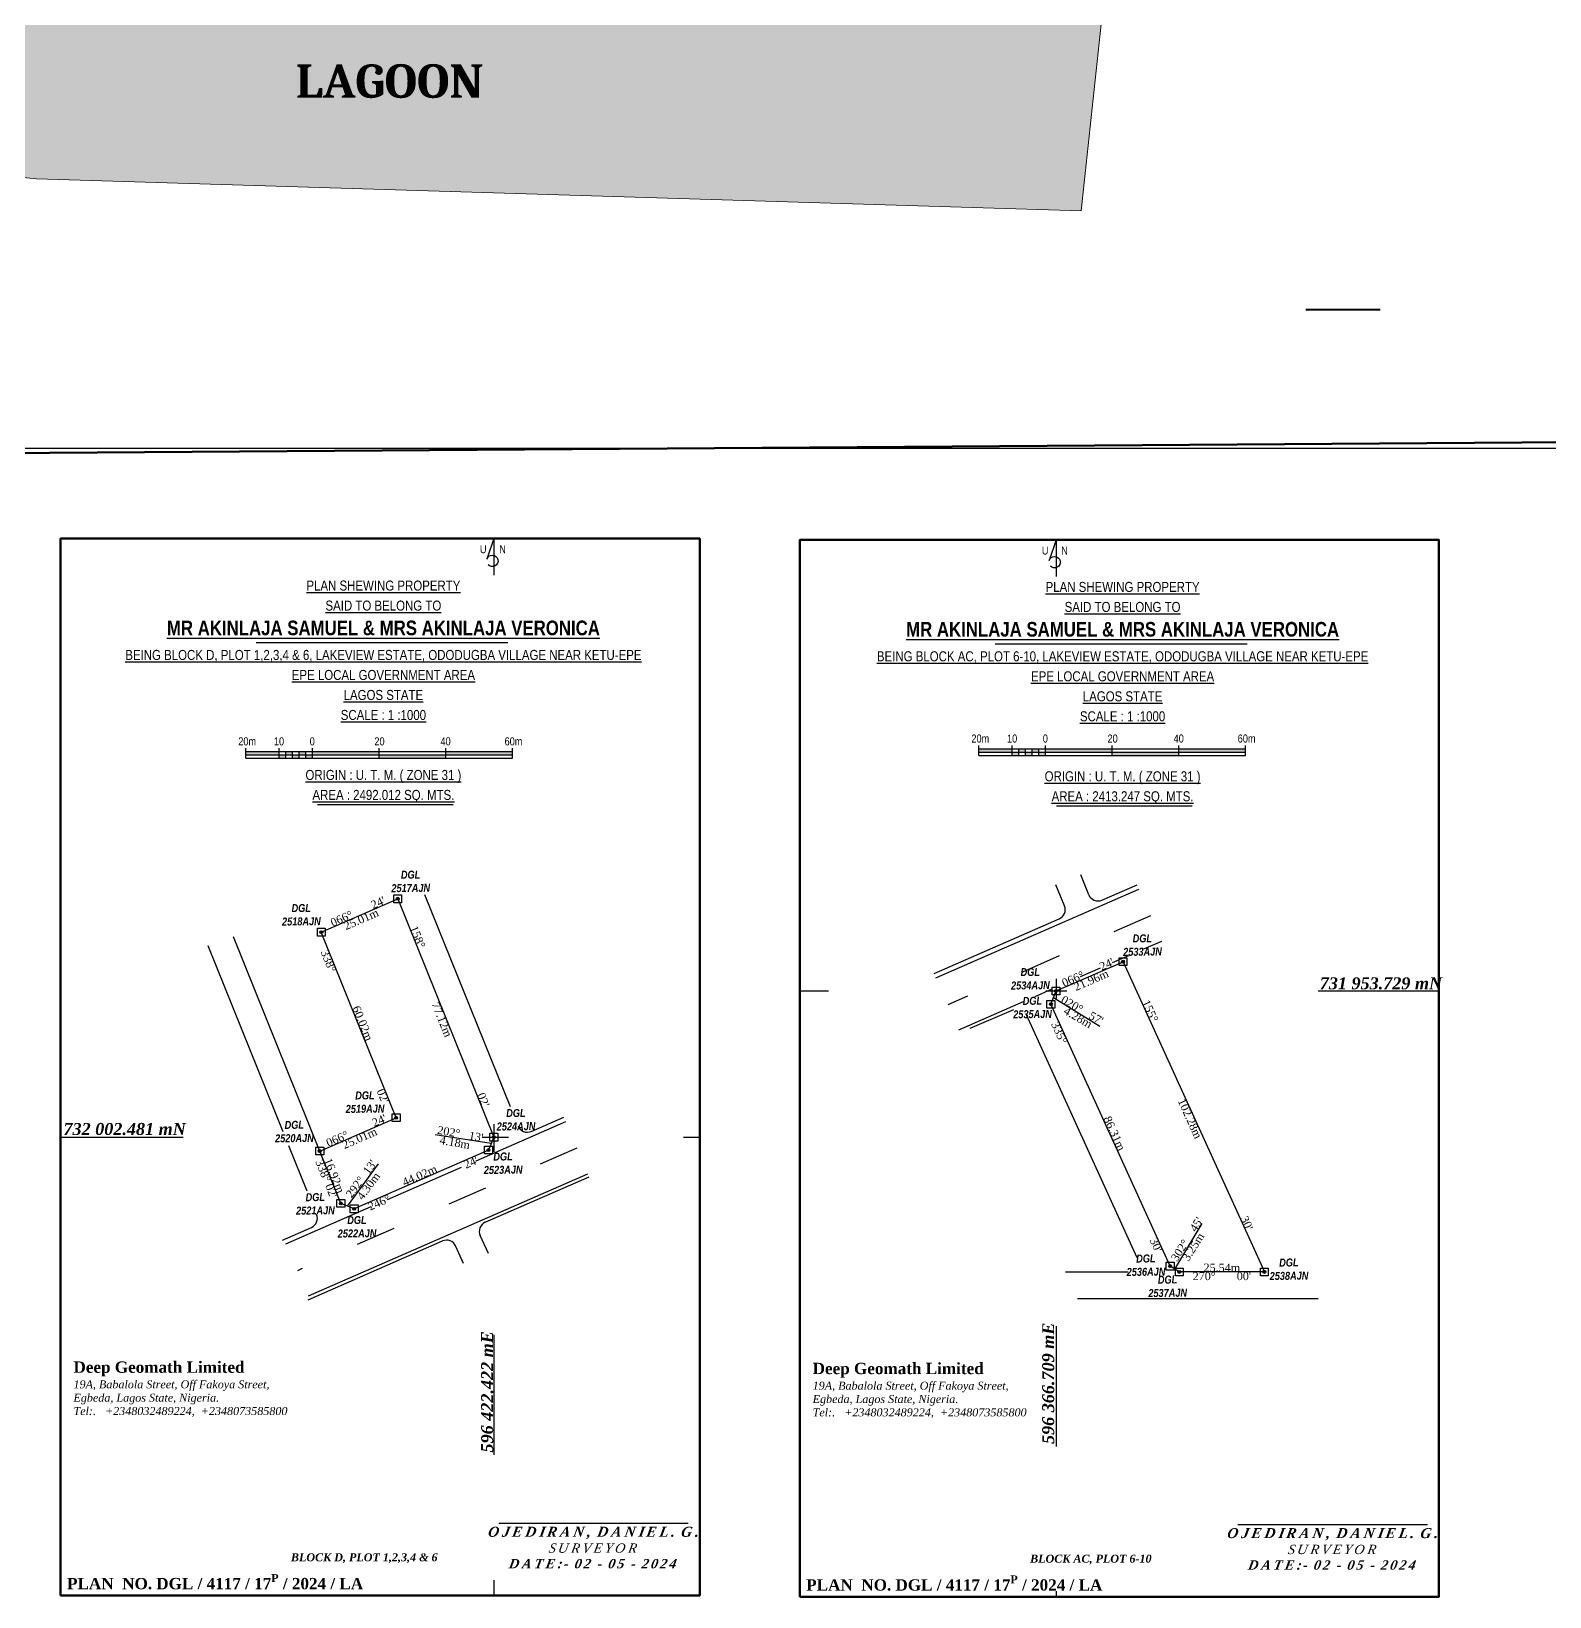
# Model space of a CAD drawing. Header units: metres. Extents: x 527079 to 600981, y 729644 to 782828.
# Drawn here: x 597811.1 to 598266.7, y 730972.2 to 731441.8 of the extents above; entities that cross this region are included whole.
import ezdxf

# ---------------------------------------------------------------- set-up
doc = ezdxf.new("R2010")
doc.units = ezdxf.units.M
doc.header["$MEASUREMENT"] = 0
doc.linetypes.add('ACAD_ISO03W100', pattern=[30, 12, -18])
doc.layers.add('adjusted', color=7, linetype='Continuous')
doc.layers.add('GRID&TITLE', color=7, linetype='Continuous')
doc.layers.add('LAGOON', color=173, linetype='Continuous', lineweight=9, true_color=0x4065eb)
doc.styles.add('style2', font='')
doc.styles.get('style2').set_extended_font_data('Arial Black')

msp = doc.modelspace()

# ---------------------------------------------------------------- hatches: boundary and pattern name
h = msp.add_hatch()
h.set_pattern_fill('ANSI36', color=150, scale=20)
h.set_pattern_definition([(45, (1574.3747, -28.5507), (1.325825215, 4.8613591207), [6.25, -1.25, 0, -1.25])])
h.paths.add_polyline_path([(597625.85895, 731526.14871), (597496.34861, 731502.32708), (597519.73138, 731427.01068), (597812.66413, 731397.60919), (598126.07231, 731387.98487), (598132.40821, 731446.76447), (598033.98302, 731489.09788), (597748.76161, 731531.4313)])
h.paths.add_polyline_path([(597972.19601, 731482.57462), (598033.38649, 731482.57462), (598033.38649, 731467.57462), (597972.19601, 731467.57462)], flags=24)
h.paths.add_polyline_path([(597887.92361, 731434.39964), (597949.11409, 731434.39964), (597949.11409, 731419.39964), (597887.92361, 731419.39964)], flags=24)
h.paths.add_polyline_path([(597731.21952, 731439.2118), (597792.41, 731439.2118), (597792.41, 731424.2118), (597731.21952, 731424.2118)], flags=24)
h.paths.add_polyline_path([(597781.65877, 731499.28857), (597842.84924, 731499.28857), (597842.84924, 731484.28857), (597781.65877, 731484.28857)], flags=24)
h.paths.add_polyline_path([(597587.48531, 731488.38817), (597648.67579, 731488.38817), (597648.67579, 731473.38817), (597587.48531, 731473.38817)], flags=24)
h.paths.add_polyline_path([(597945.02, 731539.47925), (598009.45046, 731527.82391), (598003.81351, 731496.66299), (597939.38305, 731508.31834)], flags=9)
h.paths.add_polyline_path([(597549.32399, 731550.46204), (597614.57225, 731555.92062), (597617.21222, 731524.36419), (597551.96396, 731518.90561)], flags=9)
h = msp.add_hatch(color=0)
h.paths.add_polyline_path([(597885.40966, 731225.74092), (597875.40966, 731225.74092), (597875.40966, 731224.74092), (597885.40966, 731224.74092)])
h.paths.add_polyline_path([(597915.40966, 731225.74092), (597895.40966, 731225.74092), (597895.40966, 731224.74092), (597915.40966, 731224.74092)])
h.paths.add_polyline_path([(597955.40966, 731225.74092), (597935.40966, 731225.74092), (597935.40966, 731224.74092), (597955.40966, 731224.74092)])
h = msp.add_hatch(color=0)
h.paths.add_polyline_path([(597893.40966, 731224.74092), (597893.40966, 731223.74092), (597895.40966, 731223.74092), (597895.40966, 731224.74092)])
h.paths.add_polyline_path([(597891.40966, 731225.74092), (597891.40966, 731224.74092), (597893.40966, 731224.74092), (597893.40966, 731225.74092)])
h.paths.add_polyline_path([(597891.40966, 731223.74092), (597891.40966, 731224.74092), (597889.40966, 731224.74092), (597889.40966, 731223.74092)])
h.paths.add_polyline_path([(597887.40966, 731225.74092), (597887.40966, 731224.74092), (597889.40966, 731224.74092), (597889.40966, 731225.74092)])
h.paths.add_polyline_path([(597885.40966, 731224.74092), (597885.40966, 731223.74092), (597887.40966, 731223.74092), (597887.40966, 731224.74092)])
for points in [[(597935.40966, 731224.74092), (597915.40966, 731224.74092), (597915.40966, 731223.74092), (597935.40966, 731223.74092)], [(598155.38201, 731225.58337), (598135.38201, 731225.58337), (598135.38201, 731224.58337), (598155.38201, 731224.58337)], [(597921.43489, 731181.60565, 1), (597920.57487, 731181.60565, 1)], [(597898.51609, 731171.59365, 1), (597897.65606, 731171.59365, 1)], [(598139.07324, 731162.72599, 1), (598138.21321, 731162.72599, 1)], [(598118.95352, 731153.93676, 1), (598118.0935, 731153.93676, 1)], [(598117.42448, 731149.94379, 1), (598116.56446, 731149.94379, 1)], [(597920.96166, 731115.9237, 1), (597920.10164, 731115.9237, 1)], [(597950.27215, 731110.08292, 1), (597949.41212, 731110.08292, 1)], [(597898.04286, 731105.9117, 1), (597897.18283, 731105.9117, 1)], [(597948.69074, 731106.21197, 1), (597947.83071, 731106.21197, 1)], [(597904.37033, 731090.21816, 1), (597903.51031, 731090.21816, 1)], [(597908.35364, 731088.59085, 1), (597907.49361, 731088.59085, 1)], [(598153.20856, 731071.40502, 1), (598152.34853, 731071.40502, 1)], [(598155.93855, 731069.64887, 1), (598155.07852, 731069.64887, 1)], [(598181.48133, 731069.64887, 1), (598180.6213, 731069.64887, 1)]]:
    msp.add_hatch(color=0).paths.add_polyline_path(points)
h = msp.add_hatch(color=0)
h.paths.add_polyline_path([(598105.38201, 731226.58337), (598095.38201, 731226.58337), (598095.38201, 731225.58337), (598105.38201, 731225.58337)])
h.paths.add_polyline_path([(598135.38201, 731226.58337), (598115.38201, 731226.58337), (598115.38201, 731225.58337), (598135.38201, 731225.58337)])
h.paths.add_polyline_path([(598175.38201, 731226.58337), (598155.38201, 731226.58337), (598155.38201, 731225.58337), (598175.38201, 731225.58337)])
h = msp.add_hatch(color=0)
h.paths.add_polyline_path([(598113.38201, 731225.58337), (598113.38201, 731224.58337), (598115.38201, 731224.58337), (598115.38201, 731225.58337)])
h.paths.add_polyline_path([(598111.38201, 731226.58337), (598111.38201, 731225.58337), (598113.38201, 731225.58337), (598113.38201, 731226.58337)])
h.paths.add_polyline_path([(598111.38201, 731224.58337), (598111.38201, 731225.58337), (598109.38201, 731225.58337), (598109.38201, 731224.58337)])
h.paths.add_polyline_path([(598107.38201, 731226.58337), (598107.38201, 731225.58337), (598109.38201, 731225.58337), (598109.38201, 731226.58337)])
h.paths.add_polyline_path([(598105.38201, 731225.58337), (598105.38201, 731224.58337), (598107.38201, 731224.58337), (598107.38201, 731225.58337)])

# ---------------------------------------------------------------- linework, layer by layer
at = {"color": 1, "lineweight": 40}
msp.add_line((598193.47791, 731358.39163), (598215.74676, 731358.39163), dxfattribs=at)
at = {"color": 0}
for p, q in [((597875.40966, 731223.74092), (597875.40966, 731226.74092)), ((597875.40966, 731223.74092), (597875.40966, 731226.74092)), ((597885.40966, 731223.74092), (597885.40966, 731226.74092)), ((597885.40966, 731223.74092), (597885.40966, 731226.74092)), ((597887.40966, 731223.74092), (597887.40966, 731225.74092)), ((597889.40966, 731223.74092), (597889.40966, 731225.74092)), ((597891.40966, 731223.74092), (597891.40966, 731225.74092)), ((597893.40966, 731223.74092), (597893.40966, 731225.74092)), ((597895.40966, 731223.74092), (597895.40966, 731226.74092)), ((597915.40966, 731223.74092), (597915.40966, 731226.74092)), ((597915.40966, 731224.74092), (597935.40966, 731224.74092)), ((597935.40966, 731223.74092), (597935.40966, 731226.74092)), ((597955.40966, 731223.74092), (597955.40966, 731226.74092)), ((598095.38201, 731224.58337), (598095.38201, 731227.58337)), ((598095.38201, 731224.58337), (598095.38201, 731227.58337)), ((598105.38201, 731224.58337), (598105.38201, 731227.58337)), ((598105.38201, 731224.58337), (598105.38201, 731227.58337)), ((598107.38201, 731224.58337), (598107.38201, 731226.58337)), ((598109.38201, 731224.58337), (598109.38201, 731226.58337)), ((598111.38201, 731224.58337), (598111.38201, 731226.58337)), ((598113.38201, 731224.58337), (598113.38201, 731226.58337)), ((598115.38201, 731224.58337), (598115.38201, 731227.58337)), ((598135.38201, 731224.58337), (598135.38201, 731227.58337)), ((598135.38201, 731225.58337), (598155.38201, 731225.58337)), ((598155.38201, 731224.58337), (598155.38201, 731227.58337)), ((598175.38201, 731224.58337), (598175.38201, 731227.58337)), ((598128.33472, 731182.82342), (598125.94131, 731188.7596)), ((597954.81443, 731119.14436), (597929.15854, 731182.7766)), ((598082.51331, 731157.8484), (598143.41841, 731184.45458)), ((598121.06491, 731179.46034), (598118.50738, 731185.80357)), ((598132.31803, 731181.19611), (598142.83381, 731185.78989)), ((598081.92531, 731159.18222), (598119.4835, 731175.58939)), ((597903.94032, 731090.21816), (597871.69784, 731170.18661)), ((598144.87276, 731166.53859), (598150.2363, 731168.88164)), ((597886.66196, 731111.67848), (597864.16229, 731167.48261)), ((598135.49213, 731162.4407), (598140.38296, 731164.57724)), ((598125.85814, 731158.23212), (598131.91577, 731160.87838)), ((598112.2987, 731152.30873), (598117.1698, 731154.43665)), ((598089.37083, 731142.29277), (598108.80101, 731150.78078)), ((598105.7558, 731148.24592), (598092.69437, 731142.65339)), ((598142.85385, 731073.89272), (598109.66662, 731146.73194)), ((597961.09526, 731111.81869), (597970.87226, 731116.08974)), ((597944.53306, 731102.99286), (597971.43874, 731114.74652)), ((597893.84008, 731093.87517), (597888.35592, 731107.47709)), ((597894.23264, 731062.46799), (597978.04533, 731099.08127)), ((597917.94573, 731091.37828), (597940.15821, 731101.08173)), ((597947.2855, 731084.55269), (597978.43395, 731098.15978)), ((597887.41058, 731078.03911), (597913.05848, 731089.2433)), ((597886.4646, 731079.21655), (597895.0891, 731082.98413)), ((597894.12911, 731061.3315), (597934.45464, 731078.94757)), ((597948.2168, 731075.15974), (597945.75646, 731080.55971)), ((597940.78983, 731072.16545), (597938.38558, 731077.44229)), ((598121.39508, 731069.64887), (598140.12386, 731069.64887)), ((598124.92179, 731061.64887), (598197.18316, 731061.64887)), ((597951.33198, 730994.26284), (598008.16992, 730994.26284)), ((598173.11917, 730993.86), (598229.95711, 730993.86))]:
    msp.add_line(p, q, dxfattribs=at)
at = {"color": 0, "linetype": 'ACAD_ISO03W100'}
for p, q in [((598146.90304, 731176.49523), (598086.05801, 731149.80759)), ((597974.78243, 731106.81812), (597890.91791, 731070.03375))]:
    msp.add_line(p, q, dxfattribs=at)
at = {"lineweight": 70}
msp.add_lwpolyline([(597388.95501, 732242.45251), (598600.37502, 732242.45251), (598600.37502, 731320.90857), (597388.95501, 731312.40524)], close=True, dxfattribs=at)
msp.add_lwpolyline([(597420.42537, 732230.99953), (598319.81918, 732230.99953), (598319.81918, 731316.65691), (597420.42537, 731316.65691)], close=True)
at = {"color": 0}
for points in [[(597949.84214, 731289.62917), (597947.7522, 731283.45746, -3.816456624), (597948.14065, 731281.81671)], [(598118.52351, 731289.22633), (598116.43357, 731283.05462, -3.816456624), (598116.82202, 731281.41387)]]:
    msp.add_lwpolyline(points, format="xyb", dxfattribs=at)
for points in [[(597949.84214, 731289.62917), (597949.84214, 731278.65553)], [(598118.52351, 731289.22633), (598118.52351, 731278.27553)], [(597878.50062, 731258.50677), (597954.09139, 731258.50677)], [(598100.28781, 731258.10393), (598175.87859, 731258.10393)], [(597875.40966, 731225.74092), (597955.40966, 731225.74092)], [(597875.40966, 731224.74092), (597915.40966, 731224.74092)], [(597935.40966, 731224.74092), (597955.40966, 731224.74092)], [(598095.38201, 731226.58337), (598175.38201, 731226.58337)], [(598095.38201, 731225.58337), (598135.38201, 731225.58337)], [(598095.38201, 731224.58337), (598175.38201, 731224.58337)], [(598155.38201, 731225.58337), (598175.38201, 731225.58337)], [(597875.40966, 731223.74092), (597955.40966, 731223.74092)], [(597896.93162, 731209.86348), (597937.60657, 731209.86348)], [(598118.71881, 731209.46064), (598159.39376, 731209.46064)], [(597919.82719, 731182.78335), (597922.18258, 731182.78335), (597922.18258, 731180.42796), (597919.82719, 731180.42796), (597919.82719, 731182.78335)], [(597898.08608, 731171.59365), (597921.00488, 731181.60565), (597949.84214, 731110.08292), (597948.26072, 731106.21197), (597907.92363, 731088.59085), (597903.94032, 731090.21816), (597897.61284, 731105.9117), (597920.53165, 731115.9237), (597898.08608, 731171.59365)], [(597896.90838, 731172.77135), (597899.26377, 731172.77135), (597899.26377, 731170.41596), (597896.90838, 731170.41596), (597896.90838, 731172.77135)], [(598137.46553, 731163.90369), (598139.82092, 731163.90369), (598139.82092, 731161.5483), (598137.46553, 731161.5483), (598137.46553, 731163.90369)], [(598041.62876, 731153.93676), (598050.28251, 731153.93676)], [(598115.50793, 731153.93676), (598121.73824, 731153.93676)], [(598117.34581, 731155.11446), (598119.70121, 731155.11446), (598119.70121, 731152.75907), (598117.34581, 731152.75907), (598117.34581, 731155.11446)], [(598118.52351, 731157.6138), (598118.52351, 731151.64581)], [(598197.13434, 731153.93676), (598233.42476, 731153.93676)], [(598115.81677, 731151.12148), (598118.17216, 731151.12148), (598118.17216, 731148.76609), (598115.81677, 731148.76609), (598115.81677, 731151.12148)], [(598117.75899, 731151.94027), (598131.64702, 731143.33515)], [(597919.35395, 731117.10139), (597921.70934, 731117.10139), (597921.70934, 731114.746), (597919.35395, 731114.746), (597919.35395, 731117.10139)], [(597949.84214, 731113.94394), (597949.84214, 731105.68656)], [(597819.84157, 731110.08292), (597856.67349, 731110.08292)], [(597896.43515, 731107.08939), (597898.79054, 731107.08939), (597898.79054, 731104.734), (597896.43515, 731104.734), (597896.43515, 731107.08939)], [(597949.05143, 731108.14745), (597932.23891, 731110.82033)], [(597946.31826, 731110.08292), (597954.27871, 731110.08292)], [(597947.08303, 731107.38967), (597949.43842, 731107.38967), (597949.43842, 731105.03427), (597947.08303, 731105.03427), (597947.08303, 731107.38967)], [(597948.66444, 731111.26062), (597951.01983, 731111.26062), (597951.01983, 731108.90523), (597948.66444, 731108.90523), (597948.66444, 731111.26062)], [(598006.76085, 731110.08292), (598011.63757, 731110.08292)], [(597905.93197, 731089.40451), (597915.21518, 731102.09427)], [(597902.76262, 731091.39586), (597905.11802, 731091.39586), (597905.11802, 731089.04047), (597902.76262, 731089.04047), (597902.76262, 731091.39586)], [(597906.74593, 731089.76855), (597909.10132, 731089.76855), (597909.10132, 731087.41315), (597906.74593, 731087.41315), (597906.74593, 731089.76855)], [(598154.14354, 731070.52695), (598162.39452, 731084.227)], [(598151.60085, 731072.58272), (598153.95624, 731072.58272), (598153.95624, 731070.22733), (598151.60085, 731070.22733), (598151.60085, 731072.58272)], [(598154.33084, 731070.82656), (598156.68623, 731070.82656), (598156.68623, 731068.47117), (598154.33084, 731068.47117), (598154.33084, 731070.82656)], [(598179.87362, 731070.82656), (598182.22901, 731070.82656), (598182.22901, 731068.47117), (598179.87362, 731068.47117), (598179.87362, 731070.82656)], [(597949.84214, 731050.78622), (597949.84214, 731014.80885)], [(598118.52351, 731053.36096), (598118.52351, 731017.32012)], [(597949.84214, 730977.23286), (597949.84214, 730972.63517)], [(598118.52351, 730973.87225), (598118.52351, 730972.23233)]]:
    msp.add_lwpolyline(points, dxfattribs=at)
msp.add_lwpolyline([(598155.50853, 731069.64887), (598152.77854, 731071.40502), (598116.99447, 731149.94379), (598118.52351, 731153.93676), (598138.64323, 731162.72599), (598181.05131, 731069.64887)], close=True, dxfattribs=at)
for centre in [(597921.00488, 731181.60565), (597898.08608, 731171.59365), (598138.64323, 731162.72599), (598118.52351, 731153.93676), (598116.99447, 731149.94379), (597920.53165, 731115.9237), (597949.84214, 731110.08292), (597897.61284, 731105.9117), (597948.26072, 731106.21197), (597903.94032, 731090.21816), (597907.92363, 731088.59085), (598152.77854, 731071.40502), (598155.50853, 731069.64887), (598181.05131, 731069.64887)]:
    msp.add_circle(centre, 0.43001, dxfattribs=at)
for centre, start, end in [((598131.11708, 731183.94524), 201.9588017, 293.597943), ((598118.28255, 731178.33852), 293.597943, 21.9588017), ((597959.89431, 731114.56782), 201.9588017, 293.597943), ((597893.88815, 731085.73326), 293.597943, 21.9588017), ((597948.48645, 731081.80356), 113.597943, 204.4951059), ((597935.65559, 731076.19844), 24.4951059, 113.597943)]:
    msp.add_arc(centre, 3, start, end, dxfattribs=at)
at = {"layer": 'adjusted', "color": 0, "lineweight": 100}
for points in [[(597819.84157, 730972.63517), (597819.84157, 731289.62917), (598011.63757, 731289.62917), (598011.63757, 730972.63517)], [(598041.62876, 730972.23233), (598041.62876, 731289.22633), (598233.42476, 731289.22633), (598233.42476, 730972.23233)]]:
    msp.add_lwpolyline(points, close=True, dxfattribs=at)
at = {"layer": 'LAGOON'}
msp.add_lwpolyline([(597496.34861, 731502.32708), (597625.85895, 731526.14871), (597748.76161, 731531.4313), (598033.98302, 731489.09788), (598132.40821, 731446.76447), (598126.07231, 731387.98487), (597812.66413, 731397.60919), (597519.73138, 731427.01068)], close=True, dxfattribs=at)

# ---------------------------------------------------------------- texts
at = {"insert": (597890.42361, 731431.89964), "char_height": 10, "attachment_point": 1}
msp.add_mtext_dynamic_manual_height_columns('{\\fCambria|b1|i0|c0|p18;LAGOON}', width=208.2160618, gutter_width=1, heights=[-10.18222], dxfattribs=at)
at = {"color": 0}
for s, insert, char_height, width, attachment_point in [('{\\fArial Narrow|b0|i0|c0|p34;U     N}', (597949.57077, 731287.66347), 2.4, 53.8502379, 2), ('{\\fArial Narrow|b0|i0|c0|p34;U     N}', (598118.17323, 731287.26063), 2.4, 53.8502379, 2), ('{\\fArial Narrow|b0|i0|c0|p34;20m}', (597875.8341, 731230.02278), 2.4, 53.8502379, 2), ('{\\fArial Narrow|b0|i0|c0|p34;10}', (597885.38648, 731230.02278), 2.4, 53.8502379, 2), ('{\\fArial Narrow|b0|i0|c0|p34;0}', (597895.35131, 731230.02278), 2.4, 53.8502379, 2), ('{\\fArial Narrow|b0|i0|c0|p34;20}', (597915.53673, 731230.02278), 2.4, 53.8502379, 2), ('{\\fArial Narrow|b0|i0|c0|p34;40}', (597935.37085, 731230.02278), 2.4, 53.8502379, 2), ('{\\fArial Narrow|b0|i0|c0|p34;60m}', (597955.74278, 731230.02278), 2.4, 53.8502379, 2), ('{\\fArial Narrow|b0|i0|c0|p34;20m}', (598095.80645, 731230.86523), 2.4, 53.8502379, 2), ('{\\fArial Narrow|b0|i0|c0|p34;10}', (598105.35883, 731230.86523), 2.4, 53.8502379, 2), ('{\\fArial Narrow|b0|i0|c0|p34;0}', (598115.32367, 731230.86523), 2.4, 53.8502379, 2), ('{\\fArial Narrow|b0|i0|c0|p34;20}', (598135.50909, 731230.86523), 2.4, 53.8502379, 2), ('{\\fArial Narrow|b0|i0|c0|p34;40}', (598155.34321, 731230.86523), 2.4, 53.8502379, 2), ('{\\fArial Narrow|b0|i0|c0|p34;60m}', (598175.71513, 731230.86523), 2.4, 53.8502379, 2), ('{\\fTimes New Roman|b1|i1|c0|p18;731 953.729 mN}', (598197.66663, 731158.03452), 3.6, 91.9257543, 1), ('{\\fTimes New Roman|b1|i1|c0|p18;732 002.481 mN}', (597820.7166, 731114.33665), 3.6, 91.9257543, 1), ('\\pi0.2701;{\\fTimes New Roman|b1|i1|c0|p18;\\H0.8824x;\\Q10.5;\\T1.3;OJEDIRAN, DANIEL. G.\\H1.1x;\\P\\fTimes New Roman|b0|i1|c0|p18;\\H0.8485x;SURVEYOR\\fTimes New Roman|b1|i1|c0|p18;\\P\\pi0;DATE:- 02 - 05 - 2024}', (597979.62755, 730993.21143), 3.4, 62.8671022, 2), ('\\pi0.2701;{\\fTimes New Roman|b1|i1|c0|p18;\\H0.8824x;\\Q10.5;\\T1.3;OJEDIRAN, DANIEL. G.\\H1.1x;\\P\\fTimes New Roman|b0|i1|c0|p18;\\H0.8485x;SURVEYOR\\fTimes New Roman|b1|i1|c0|p18;\\P\\pi0;DATE:- 02 - 05 - 2024}', (598201.41474, 730992.80859), 3.4, 62.8671022, 2), ('{\\fTimes New Roman|b1|i1|c0|p18;BLOCK D, PLOT 1,2,3,4 & 6}', (597888.96221, 730985.25064), 2.4, 91.9257543, 1), ('{\\fTimes New Roman|b1|i1|c0|p18;BLOCK AC, PLOT 6-10}', (598110.7494, 730984.8478), 2.4, 91.9257543, 1), ('\\A1;{\\fTimes New Roman|b1|i0|c0|p18;\\H1.03x;PLAN  NO.\\H0.9706x; \\H1.03x;DGL / 4117 / 17\\H0.7x;\\SP^ ;\\H1.429x; / 2024 / LA}', (597821.7833, 730979.01201), 3.3, 196.2580772, 1), ('\\A1;{\\fTimes New Roman|b1|i0|c0|p18;\\H1.03x;PLAN  NO.\\H0.9706x; \\H1.03x;DGL / 4117 / 17\\H0.7x;\\SP^ ;\\H1.429x; / 2024 / LA}', (598043.57049, 730978.60917), 3.3, 196.2580772, 1)]:
    msp.add_mtext(s, dxfattribs=dict(at, insert=insert, char_height=char_height, width=width, attachment_point=attachment_point))
at = {"color": 0, "char_height": 3, "width": 226.0015138, "attachment_point": 2, "line_spacing_factor": 1.2}
for s, insert in [('{\\fArial Narrow|b0|i0|c0|p34;\\LPLAN SHEWING PROPERTY\\PSAID TO BELONG TO\\P\\fArial Narrow|b1|i0|c0|p34;\\H1.467x;MR AKINLAJA SAMUEL & MRS AKINLAJA VERONICA \\P\\fArial Narrow|b0|i0|c0|p34;\\H0.6817x;BEING BLOCK D, PLOT 1,2,3,4 & 6, \\H1x;LAKEVIEW ESTATE, ODODUGBA VILLAGE NEAR KETU-EPE\\H1x;\\PEPE \\H0.9995x;LOCAL GOVERNMENT AREA\\PLAGOS STATE\\PSCALE : 1 :1000\\P\\P\\PORIGIN : U. T. M. ( ZONE 31 )\\PAREA : 2492.012 SQ. MTS.}', (597916.7097, 731277.04624)), ('{\\fArial Narrow|b0|i0|c0|p34;\\LPLAN SHEWING PROPERTY\\PSAID TO BELONG TO\\P\\fArial Narrow|b1|i0|c0|p34;\\H1.467x;MR AKINLAJA SAMUEL & MRS AKINLAJA VERONICA \\P\\fArial Narrow|b0|i0|c0|p34;\\H0.6817x;BEING BLOCK AC, PLOT 6-10, \\H1x;LAKEVIEW ESTATE, ODODUGBA VILLAGE NEAR KETU-EPE\\H1x;\\PEPE \\H0.9995x;LOCAL GOVERNMENT AREA\\PLAGOS STATE\\PSCALE : 1 :1000\\P\\P\\PORIGIN : U. T. M. ( ZONE 31 )\\PAREA : 2413.247 SQ. MTS.}', (598138.49689, 731276.6434))]:
    msp.add_mtext(s, dxfattribs=dict(at, insert=insert))
at = {"color": 0}
for s, insert, char_height, width, attachment_point, rotation in [('\\pxt115;{\\fArial Narrow|b1|i1|c0|p34;DGL\\P2517AJN}', (597924.84665, 731190.02814), 2.4, 278.2584131, 2, 0.6991952), ('\\pxt115;{\\fArial Narrow|b1|i1|c0|p34;DGL\\P2518AJN}', (597892.03772, 731180.01614), 2.4, 278.2584131, 2, 0.6991952), ('\\pxt115;{\\fArial Narrow|b1|i1|c0|p34;DGL\\P2533AJN}', (598144.41381, 731170.92783), 2.4, 278.2584131, 2, 0.6991952), ('\\pxt115;{\\fArial Narrow|b1|i1|c0|p34;DGL\\P2534AJN}', (598110.77464, 731160.83293), 2.4, 278.2584131, 2, 0.6991952), ('\\pxt115;{\\fArial Narrow|b1|i1|c0|p34;DGL\\P2535AJN}', (598111.41932, 731152.19419), 2.4, 278.2584131, 2, 0.6991952), ('\\pxt115;{\\fArial Narrow|b1|i1|c0|p34;DGL\\P2519AJN}', (597911.14205, 731123.81207), 2.4, 278.2584131, 2, 0.6991952), ('\\pxt115;{\\fArial Narrow|b1|i1|c0|p34;DGL\\P2524AJN}', (597956.4467, 731118.53934), 2.4, 278.2584131, 2, 0.6991952), ('\\pxt115;{\\fArial Narrow|b1|i1|c0|p34;DGL\\P2520AJN}', (597889.95392, 731114.98834), 2.4, 278.2584131, 2, 0.6991952), ('\\pxt115;{\\fArial Narrow|b1|i1|c0|p34;DGL\\P2523AJN}', (597952.58963, 731105.49444), 2.4, 278.2584131, 2, 0.6991952), ('\\pxt115;{\\fArial Narrow|b1|i1|c0|p34;DGL\\P2521AJN}', (597896.25073, 731093.3048), 2.4, 278.2584131, 2, 0.6991952), ('\\pxt115;{\\fArial Narrow|b1|i1|c0|p34;DGL\\P2522AJN}', (597908.7448, 731086.42689), 2.4, 278.2584131, 2, 0.6991952), ('\\pxt115;{\\fArial Narrow|b1|i1|c0|p34;DGL\\P2536AJN}', (598145.46397, 731074.90233), 2.4, 278.2584131, 2, 0.6991952), ('\\pxt115;{\\fArial Narrow|b1|i1|c0|p34;DGL\\P2538AJN}', (598188.37147, 731073.68684), 2.4, 278.2584131, 2, 0.6991952), ('\\pxt115;{\\fArial Narrow|b1|i1|c0|p34;DGL\\P2537AJN}', (598151.96689, 731068.56913), 2.4, 278.2584131, 2, 0.6991952), ('{\\fTimes New Roman|b1|i1|c0|p18;596 422.422 mE}', (597946.03127, 731015.48377), 3.6, 93.3524288, 1, 90), ('{\\fTimes New Roman|b1|i1|c0|p18;596 366.709 mE}', (598114.36973, 731018.04176), 3.6, 93.3524288, 1, 90)]:
    msp.add_mtext(s, dxfattribs=dict(at, insert=insert, char_height=char_height, width=width, attachment_point=attachment_point, rotation=rotation))
at = {"color": 0, "linetype": 'Continuous', "lineweight": -3, "char_height": 2.4}
for s, insert, attachment_point, rotation in [("{\\fTimes New Roman|b0|i0|c0|p18;066°       24'}", (597909.52546, 731176.64547), 8, 23.597943), ('{\\fTimes New Roman|b0|i0|c0|p18;25.01m}', (597909.56549, 731176.55384), 2, 23.597943), ("{\\fTimes New Roman|b0|i0|c0|p18;158°                                                    02'}", (597935.46988, 731145.86299), 8, 291.9588017), ("{\\fTimes New Roman|b0|i0|c0|p18;338°                                          02'}", (597909.26249, 731143.73998), 2, 291.9588017), ("{\\fTimes New Roman|b0|i0|c0|p18;066°      24'}", (598128.56335, 731158.3772), 8, 23.597943), ('{\\fTimes New Roman|b0|i0|c0|p18;21.96m}', (598128.60338, 731158.28556), 2, 23.597943), ('{\\fTimes New Roman|b0|i0|c0|p18;60.02m}', (597909.35523, 731143.77737), 8, 291.9588017), ('{\\fTimes New Roman|b0|i0|c0|p18;77.12m}', (597935.37714, 731145.82559), 2, 291.9588017), ("{\\fTimes New Roman|b0|i0|c0|p18;020°   57'}", (598125.77665, 731147.13319), 8, 330.1489144), ("{\\fTimes New Roman|b0|i0|c0|p18;155°                                                                       30'}", (598159.89277, 731116.20816), 8, 294.4951059), ("{\\fTimes New Roman|b0|i0|c0|p18;335°                                                                       30'}", (598134.84101, 731110.65367), 2, 294.4951059), ('{\\fTimes New Roman|b0|i0|c0|p18;4.28m}', (598125.72688, 731147.04646), 2, 330.1489144), ('{\\fTimes New Roman|b0|i0|c0|p18;102.28m}', (598159.80177, 731116.1667), 2, 294.4951059), ("{\\fTimes New Roman|b0|i0|c0|p18;066°         24'}", (597909.05223, 731110.96352), 8, 23.597943), ('{\\fTimes New Roman|b0|i0|c0|p18;86.31m}', (598134.93201, 731110.69513), 8, 294.4951059), ('{\\fTimes New Roman|b0|i0|c0|p18;25.01m}', (597909.09226, 731110.87188), 2, 23.597943), ("{\\fTimes New Roman|b0|i0|c0|p18;202°   13'}", (597939.99196, 731112.26897), 2, 349.8802276), ('{\\fTimes New Roman|b0|i0|c0|p18;4.18m}', (597937.93398, 731107.23974), 8, 349.8802276), ("{\\fTimes New Roman|b0|i0|c0|p18;338° 02'}", (597900.73021, 731098.04623), 2, 291.9588017), ('{\\fTimes New Roman|b0|i0|c0|p18;16.92m}', (597900.82295, 731098.08363), 8, 291.9588017), ("{\\fTimes New Roman|b0|i0|c0|p18;292°  13'}", (597909.08037, 731098.30523), 2, 53.6833967), ("{\\fTimes New Roman|b0|i0|c0|p18;246°                           24'}", (597928.11219, 731097.35559), 2, 23.597943), ('{\\fTimes New Roman|b0|i0|c0|p18;4.30m}', (597913.2253, 731094.68552), 8, 53.6833967), ('{\\fTimes New Roman|b0|i0|c0|p18;44.02m}', (597928.07216, 731097.44723), 8, 23.597943), ("{\\fTimes New Roman|b0|i0|c0|p18;302°    45'}", (598156.78605, 731080.11633), 2, 57.6996009), ('{\\fTimes New Roman|b0|i0|c0|p18;3.25m}', (598160.74412, 731076.50556), 8, 57.6996009)]:
    msp.add_mtext(s, dxfattribs=dict(at, insert=insert, attachment_point=attachment_point, rotation=rotation))
for s, insert, attachment_point in [("{\\fTimes New Roman|b0|i0|c0|p18;270°       00'}", (598168.27992, 731069.59887), 2), ('{\\fTimes New Roman|b0|i0|c0|p18;25.54m}', (598168.27992, 731069.69887), 8)]:
    msp.add_mtext(s, dxfattribs=dict(at, insert=insert, attachment_point=attachment_point))
at = {"layer": 'GRID&TITLE', "color": 0, "char_height": 3, "width": 235.1699559, "attachment_point": 1, "style": 'style2'}
for insert in [(597823.71695, 731042.79705), (598045.50414, 731042.39421)]:
    msp.add_mtext('{\\fTimes New Roman|b1|i0|c0|p18;\\H1.133x;Deep Geomath Limited\\P\\fTimes New Roman|b0|i1|c0|p18;\\H0.7061x;19A, Babalola Street, Off Fakoya Street, \\PEgbeda, Lagos State, Nigeria.\\PTel:.   +2348032489224,  +2348073585800}', dxfattribs=dict(at, insert=insert))

doc.saveas('drawing.dxf')
